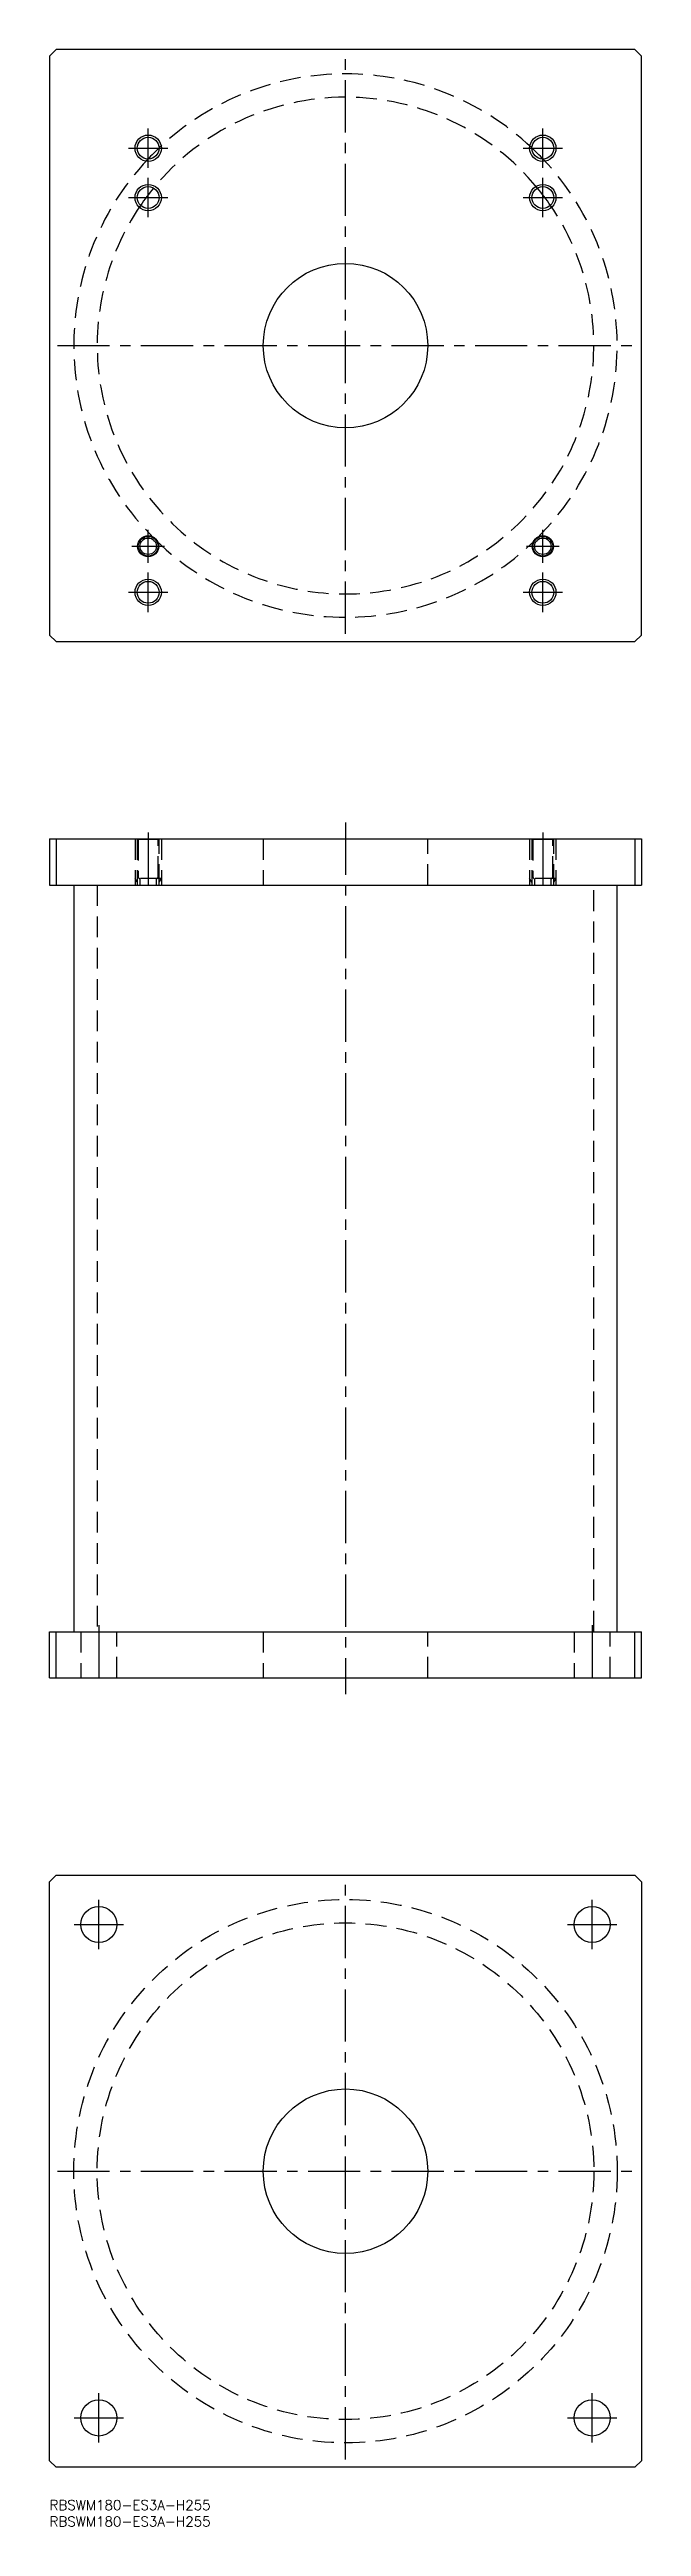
# Model space of a CAD drawing. Extents: x 0 to 180, y -8 to 745.
import ezdxf

# ---------------------------------------------------------------- set-up
doc = ezdxf.new("R2010")
doc.units = 0
doc.header["$LTSCALE"] = 0.5
doc.linetypes.add('CENTER', pattern=[50.8, 31.75, -6.35, 6.35, -6.35])
doc.linetypes.add('DASHED', pattern=[19.05, 12.7, -6.35])
for name, color, linetype in [('MSM_CENTER', 1, 'CENTER'), ('MSM_CONTINUOUS', 7, 'CONTINUOUS'), ('MSM_DASHED', 4, 'DASHED'), ('MSM_NARROW', 5, 'CONTINUOUS'), ('MSM_PART_NUMBER', 7, 'CONTINUOUS')]:
    doc.layers.add(name, color=color, linetype=linetype)
doc.styles.get("Standard").update_dxf_attribs({"font": 'txt.shx', "height": 3, "bigfont": 'bigfont.shx'})

# ---------------------------------------------------------------- blocks, each defined once
blk = doc.blocks.new('*U4')
at = {"layer": 'MSM_PART_NUMBER'}
blk.add_text('RBSWM180-ES3A-H255', height=3, dxfattribs=at).set_placement((0, -3))
blk = doc.blocks.new('*U5')
at = {"layer": 'MSM_PART_NUMBER'}
blk.add_text('RBSWM180-ES3A-H255', height=3, dxfattribs=at).set_placement((0, -8))

msp = doc.modelspace()

# ---------------------------------------------------------------- linework, layer by layer
at = {"layer": 'MSM_CENTER'}
for p, q in [((90, 567.4), (90, 742.6)), ((30, 709), (30, 721)), ((150, 709), (150, 721)), ((24, 715), (36, 715)), ((144, 715), (156, 715)), ((30, 694), (30, 706)), ((150, 694), (150, 706)), ((24, 700), (36, 700)), ((144, 700), (156, 700)), ((2.4, 655), (177.6, 655)), ((30, 589), (30, 599)), ((150, 589), (150, 599)), ((25, 594), (35, 594)), ((145, 594), (155, 594)), ((24, 580), (36, 580)), ((30, 574), (30, 586)), ((144, 580), (156, 580)), ((150, 574), (150, 586)), ((30, 507), (30, 489)), ((90, 510), (90, 245)), ((150, 507), (150, 489)), ((15, 266), (15, 248)), ((165, 266), (165, 248)), ((15, 167.5), (15, 182.5)), ((90, 12.4), (90, 187.6)), ((165, 167.5), (165, 182.5)), ((7.5, 175), (22.5, 175)), ((157.5, 175), (172.5, 175)), ((2.4, 100), (177.6, 100)), ((15, 17.5), (15, 32.5)), ((165, 17.5), (165, 32.5)), ((7.5, 25), (22.5, 25)), ((157.5, 25), (172.5, 25))]:
    msp.add_line(p, q, dxfattribs=at)
at = {"layer": 'MSM_CONTINUOUS'}
for p, q in [((2, 745), (0, 743)), ((0, 743), (0, 567)), ((178, 745), (2, 745)), ((180, 743), (178, 745)), ((180, 567), (180, 743)), ((0, 567), (2, 565)), ((2, 565), (178, 565)), ((178, 565), (180, 567)), ((0, 505), (0, 491)), ((0, 505), (180, 505)), ((2, 505), (2, 491)), ((178, 505), (178, 491)), ((180, 505), (180, 491)), ((0, 491), (180, 491)), ((7.4, 491), (7.4, 264)), ((172.6, 264), (172.6, 491)), ((0, 250), (0, 264)), ((0, 264), (180, 264)), ((2, 250), (2, 264)), ((178, 250), (178, 264)), ((180, 250), (180, 264)), ((0, 250), (180, 250)), ((0, 188), (2, 190)), ((2, 190), (178, 190)), ((178, 190), (180, 188)), ((0, 12), (0, 188)), ((180, 188), (180, 12)), ((2, 10), (0, 12)), ((178, 10), (2, 10)), ((180, 12), (178, 10))]:
    msp.add_line(p, q, dxfattribs=at)
for centre, radius in [((30, 715), 3.32), ((150, 715), 3.32), ((30, 700), 3.32), ((150, 700), 3.32), ((90, 655), 25), ((30, 594), 3.2), ((30, 594), 3), ((30, 594), 2.5), ((150, 594), 3.2), ((150, 594), 3), ((150, 594), 2.5), ((30, 580), 3.32), ((150, 580), 3.32), ((15, 175), 5.5), ((165, 175), 5.5), ((90, 100), 25), ((15, 25), 5.5), ((165, 25), 5.5)]:
    msp.add_circle(centre, radius, dxfattribs=at)
for radius, start, end in [(82.6, 133.32768, 136.67232), (82.6, 43.32768, 46.67232), (75.5, 140.62816, 145.63205), (75.5, 34.36795, 39.37184), (82.6, 225.1527, 225.79431), (82.6, 314.20569, 314.8473)]:
    msp.add_arc((90, 655), radius, start, end, dxfattribs=at)
at = {"layer": 'MSM_DASHED'}
for p, q in [((26, 505), (26, 491)), ((26.68, 505), (26.68, 491)), ((26.8, 505), (27, 504.8)), ((27, 504.8), (27, 493.4)), ((33, 504.8), (27, 504.8)), ((33, 504.8), (33.2, 505)), ((33, 493.4), (33, 504.8)), ((33.32, 491), (33.32, 505)), ((34, 505), (34, 491)), ((65, 505), (65, 491)), ((115, 491), (115, 505)), ((146, 505), (146, 491)), ((146.68, 505), (146.68, 491)), ((146.8, 505), (147, 504.8)), ((147, 504.8), (147, 493.4)), ((153, 504.8), (147, 504.8)), ((153, 504.8), (153.2, 505)), ((153, 493.4), (153, 504.8)), ((153.32, 491), (153.32, 505)), ((154, 505), (154, 491)), ((14.5, 491), (14.5, 264)), ((34, 493), (26, 493)), ((26.68, 491.83), (26, 493)), ((27.5, 493), (27.5, 491)), ((32.5, 491), (32.5, 493)), ((33.32, 491.83), (34, 493)), ((154, 493), (146, 493)), ((146.68, 491.83), (146, 493)), ((147.5, 493), (147.5, 491)), ((152.5, 491), (152.5, 493)), ((153.32, 491.83), (154, 493)), ((165.5, 264), (165.5, 491)), ((9.5, 264), (9.5, 250)), ((20.5, 250), (20.5, 264)), ((65, 264), (65, 250)), ((115, 250), (115, 264)), ((159.5, 264), (159.5, 250)), ((170.5, 250), (170.5, 264))]:
    msp.add_line(p, q, dxfattribs=at)
for radius in [82.6, 75.5]:
    msp.add_circle((90, 100), radius, dxfattribs=at)
for centre, radius, start, end in [((90, 655), 75.5, 39.37184, 140.62816), ((90, 655), 82.6, 46.67232, 133.32768), ((90, 655), 82.6, 136.67232, 225.1527), ((90, 655), 82.6, 314.8473, 43.32768), ((90, 655), 75.5, 145.63205, 34.36795), ((90, 655), 82.6, 225.79431, 314.20569), ((27.4, 493.4), 0.4, 180, 270), ((32.6, 493.4), 0.4, 270, 360), ((147.4, 493.4), 0.4, 180, 270), ((152.6, 493.4), 0.4, 270, 360)]:
    msp.add_arc(centre, radius, start, end, dxfattribs=at)
at = {"layer": 'MSM_NARROW'}
for centre in [(30, 715), (150, 715), (30, 700), (150, 700), (30, 580), (150, 580)]:
    msp.add_circle(centre, 4, dxfattribs=at)

# ---------------------------------------------------------------- block references
at = {"layer": 'MSM_CONTINUOUS'}
for name in ['*U4', '*U5']:
    msp.add_blockref(name, (0, 0), dxfattribs=at)

doc.saveas('drawing.dxf')
